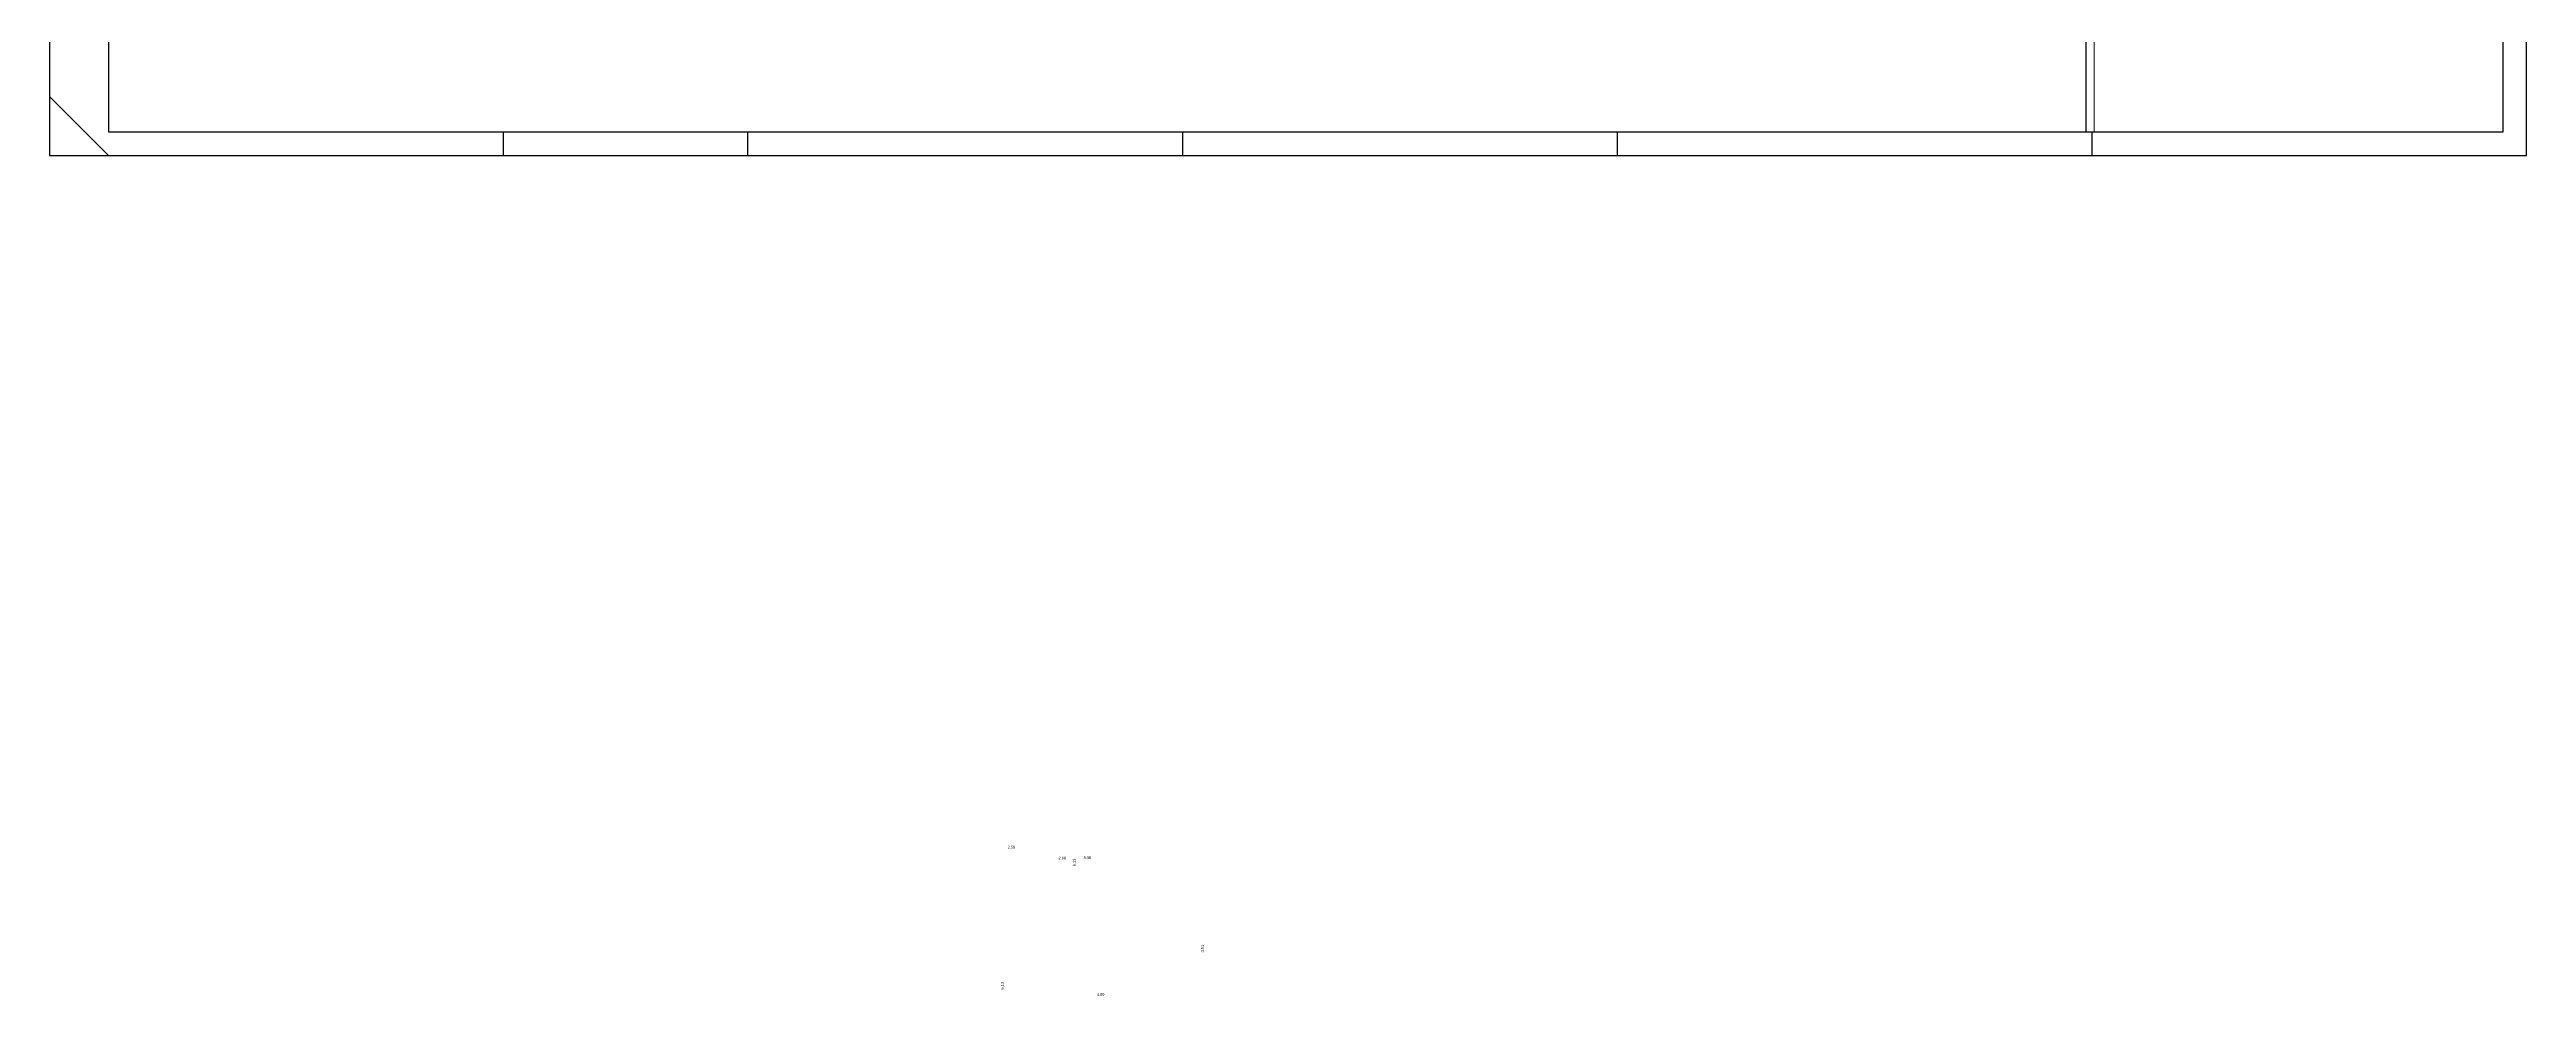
# Model space of a CAD drawing. Header units: metres. Extents: x -999 to 3200, y -1400 to 5056.
# Drawn here: x 1280.5 to 1385.9, y 4557.6 to 4598.1 of the extents above; entities that cross this region are included whole.
import ezdxf

# ---------------------------------------------------------------- set-up
doc = ezdxf.new("R2010")
doc.units = ezdxf.units.M
for name, color, linetype, true_color in [('LINHAS', 7, 'Continuous', 0x000002), ('S2MARGF', 7, 'Continuous', 0x000004), ('S2MARGG', 7, 'Continuous', 0x00000d)]:
    doc.layers.add(name, color=color, linetype=linetype, true_color=true_color)

msp = doc.modelspace()

# ---------------------------------------------------------------- linework, layer by layer
at = {"layer": 'Defpoints'}
for p in [(1320.92, 4563.97), (1320.92, 4563.82), (1320.92, 4563.82), (1321.48, 4563.86), (1321.48, 4563.84), (1323.5, 4564), (1323.5, 4563.97), (1323.82, 4564.58), (1323.98, 4564.58), (1324.15, 4563.85), (1324.16, 4563.86), (1329.74, 4563.82), (1329.75, 4563.82), (1330.13, 4563.85), (1330.13, 4563.85), (1329.75, 4559.31), (1320.92, 4557.72), (1323.82, 4558.48), (1324.73, 4557.58), (1328.73, 4557.73), (1328.73, 4557.58)]:
    msp.add_point(p, dxfattribs=at)
at = {"layer": 'LINHAS', "color": 7}
msp.add_line((1367.18, 4623.94), (1367.18, 4594.59), dxfattribs=at)
msp.add_lwpolyline([(1367.53, 4623.59, 0.04, 0.04, 0), (1367.53, 4594.59, 0.04, 0.04, 0)], format="xyseb", dxfattribs=at)
at = {"layer": 'S2MARGF', "color": 4}
for p, q in [((1283.03, 4593.59), (1280.53, 4596.09)), ((1299.83, 4594.59), (1299.83, 4593.59)), ((1310.23, 4594.59), (1310.23, 4593.59)), ((1328.73, 4594.59), (1328.73, 4593.59)), ((1347.23, 4594.59), (1347.23, 4593.59)), ((1367.43, 4594.59), (1367.43, 4593.59))]:
    msp.add_line(p, q, dxfattribs=at)
msp.add_lwpolyline([(1280.53, 4593.59), (1385.93, 4593.59), (1385.93, 4677.69), (1280.53, 4677.69)], close=True, dxfattribs=at)
at = {"layer": 'S2MARGG', "color": 13}
for p, q in [((1283.03, 4676.69), (1283.03, 4594.59)), ((1384.93, 4594.59), (1384.93, 4676.69)), ((1283.03, 4594.59), (1384.93, 4594.59))]:
    msp.add_line(p, q, dxfattribs=at)

# ---------------------------------------------------------------- texts
at = {"color": 7, "char_height": 0.12, "attachment_point": 5}
for s, insert in [('\\A2;2.58', (1321.46, 4564.15)), ('\\A2;2.68', (1323.62, 4563.69)), ('\\A2;5.98', (1324.69, 4563.7)), ('\\A2;4.00', (1325.25, 4557.88))]:
    msp.add_mtext(s, dxfattribs=dict(at, insert=insert))
at = {"color": 7, "char_height": 0.12, "width": 0.3, "attachment_point": 5, "rotation": 90}
for insert in [(1324.14, 4563.5), (1321.08, 4558.25)]:
    msp.add_mtext('\\A2;6,13', dxfattribs=dict(at, insert=insert))
at = {"color": 7, "insert": (1329.59, 4559.83), "char_height": 0.12, "attachment_point": 5, "rotation": 90}
msp.add_mtext('\\A2;4.51', dxfattribs=at)

doc.saveas('drawing.dxf')
